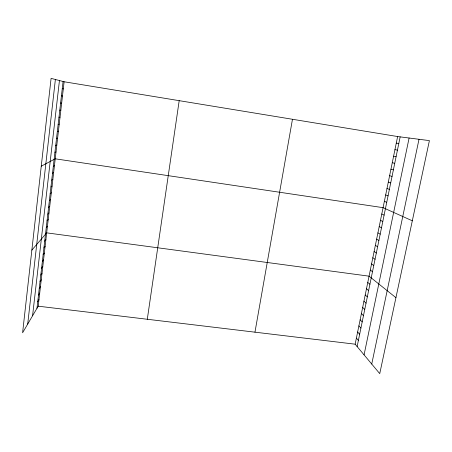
<?xml version="1.0" encoding="UTF-8"?>
<svg xmlns="http://www.w3.org/2000/svg" width="452" height="452" viewBox="0 0 452 452"><rect width="100%" height="100%" fill="white"/><g stroke="black" fill="none" stroke-linecap="round" stroke-linejoin="round"><path stroke-width="0.68" d="M27.708 324.073L55.376 79.484M32.578 315.773L59.444 80.546M36.968 308.304L63.088 81.496M38.211 306.185L64.122 81.761L51.087 78.371L22.6 332.774L38.211 306.185L355.148 344.187L379.742 373.629L429.4 140.612L397.624 136.549L64.122 81.761M147.295 319.265L179.19 100.666M254.962 332.169L292.467 119.277M355.148 344.187L397.624 136.549M357.131 346.554L400.161 136.877M364.069 354.865L409.094 138.018M371.736 364.046L419.004 139.284M37.725 301.693L38.968 299.636M38.493 295.06L39.725 293.065M39.256 288.399L40.488 286.472M40.03 281.715L41.251 279.856M40.799 275.008L42.019 273.217M41.578 268.273L42.787 266.55M42.352 261.516L43.561 259.86M43.138 254.73L44.336 253.148M43.923 247.922L45.115 246.408M44.708 241.091L45.895 239.645M31.855 250.114L46.68 232.859L369.064 276.172L395.929 297.67M46.268 227.554L47.443 226.249M47.036 220.847L48.206 219.615M47.816 214.118L48.974 212.954M48.59 207.366L49.748 206.27M49.37 200.586L50.522 199.564M50.155 193.784L51.296 192.834M50.94 186.958L52.076 186.077M51.731 180.105L52.861 179.303M52.522 173.229L53.647 172.494M53.319 166.33L54.432 165.669M41.256 166.189L55.223 158.816L383.076 207.666L412.314 220.796M54.918 152.448L56.02 151.94M55.72 145.471L56.816 145.035M56.528 138.465L57.619 138.109M57.336 131.436L58.421 131.153M58.15 124.379L59.223 124.176M58.963 117.3L60.031 117.17M59.783 110.192L60.845 110.141M60.608 103.056L61.658 103.084M61.432 95.897L62.478 96.005M396.274 143.126L398.8 143.521M62.257 88.711L63.297 88.897M394.935 149.68L397.438 150.143M393.602 156.211L396.082 156.742M392.268 162.72L394.737 163.319M390.94 169.206L393.387 169.867M389.618 175.67L392.048 176.399M388.302 182.116L390.714 182.907M386.991 188.535L389.381 189.394M385.68 194.931L388.059 195.857M384.375 201.309L386.737 202.298M381.782 213.999L384.104 215.112M380.488 220.31L382.793 221.486M379.2 226.599L381.494 227.842M377.917 232.87L380.194 234.176M376.64 239.119L378.895 240.481M375.369 245.346L377.606 246.769M374.098 251.555L376.318 253.041M372.832 257.742L375.036 259.284M371.572 263.906L373.759 265.51M370.312 270.047L372.488 271.714M367.775 282.46L369.917 284.246M366.493 288.732L368.617 290.574M365.216 294.975L367.323 296.879M363.945 301.202L366.035 303.168M362.673 307.405L364.747 309.428M361.408 313.586L363.464 315.666M360.148 319.745L362.193 321.886M358.894 325.886L360.916 328.084M357.639 332.005L359.651 334.265M356.396 338.107L358.385 340.418"/></g></svg>
